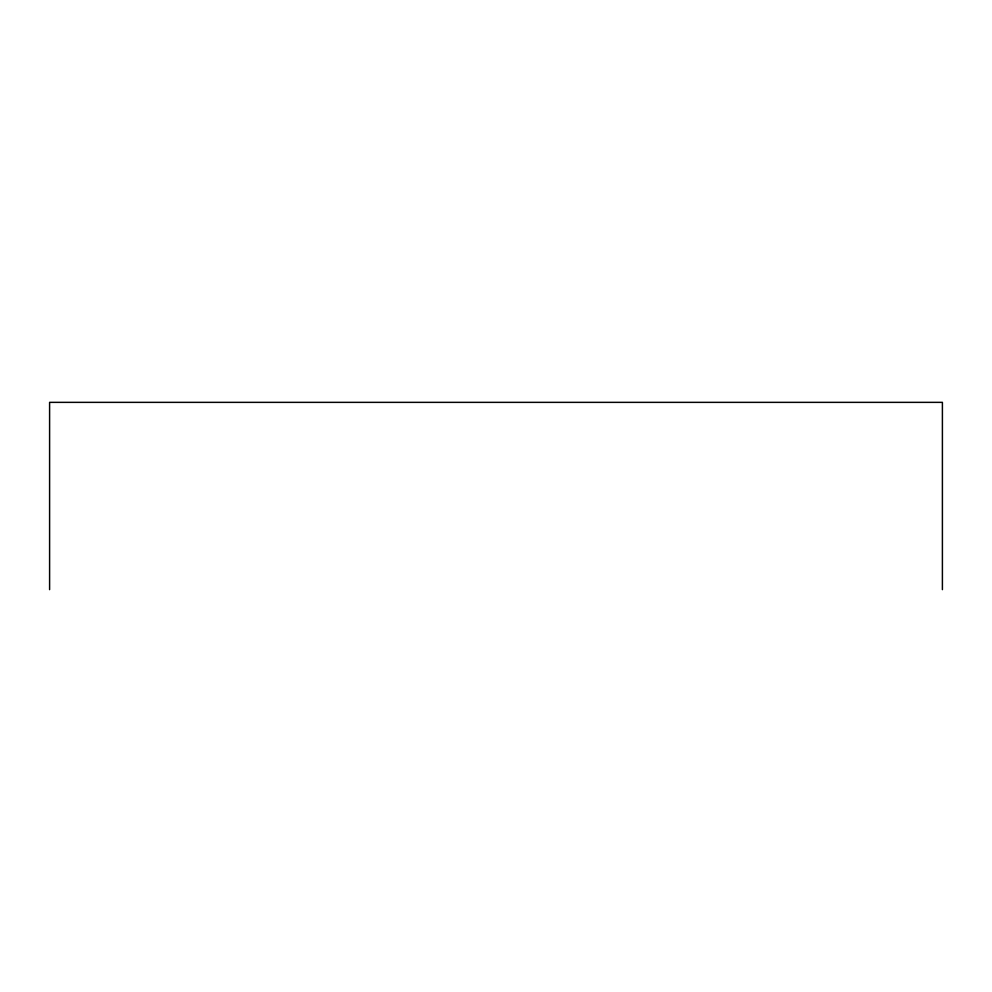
<?xml version="1.0" encoding="UTF-8"?>
<svg xmlns="http://www.w3.org/2000/svg" width="992" height="992" viewBox="0 0 992 992"><rect width="100%" height="100%" fill="white"/><g stroke="black" fill="none" stroke-linecap="round" stroke-linejoin="round"><path stroke-width="1.49" d="M942.4 589.645L942.4 402.355L49.6 402.355L49.6 589.645"/></g></svg>
